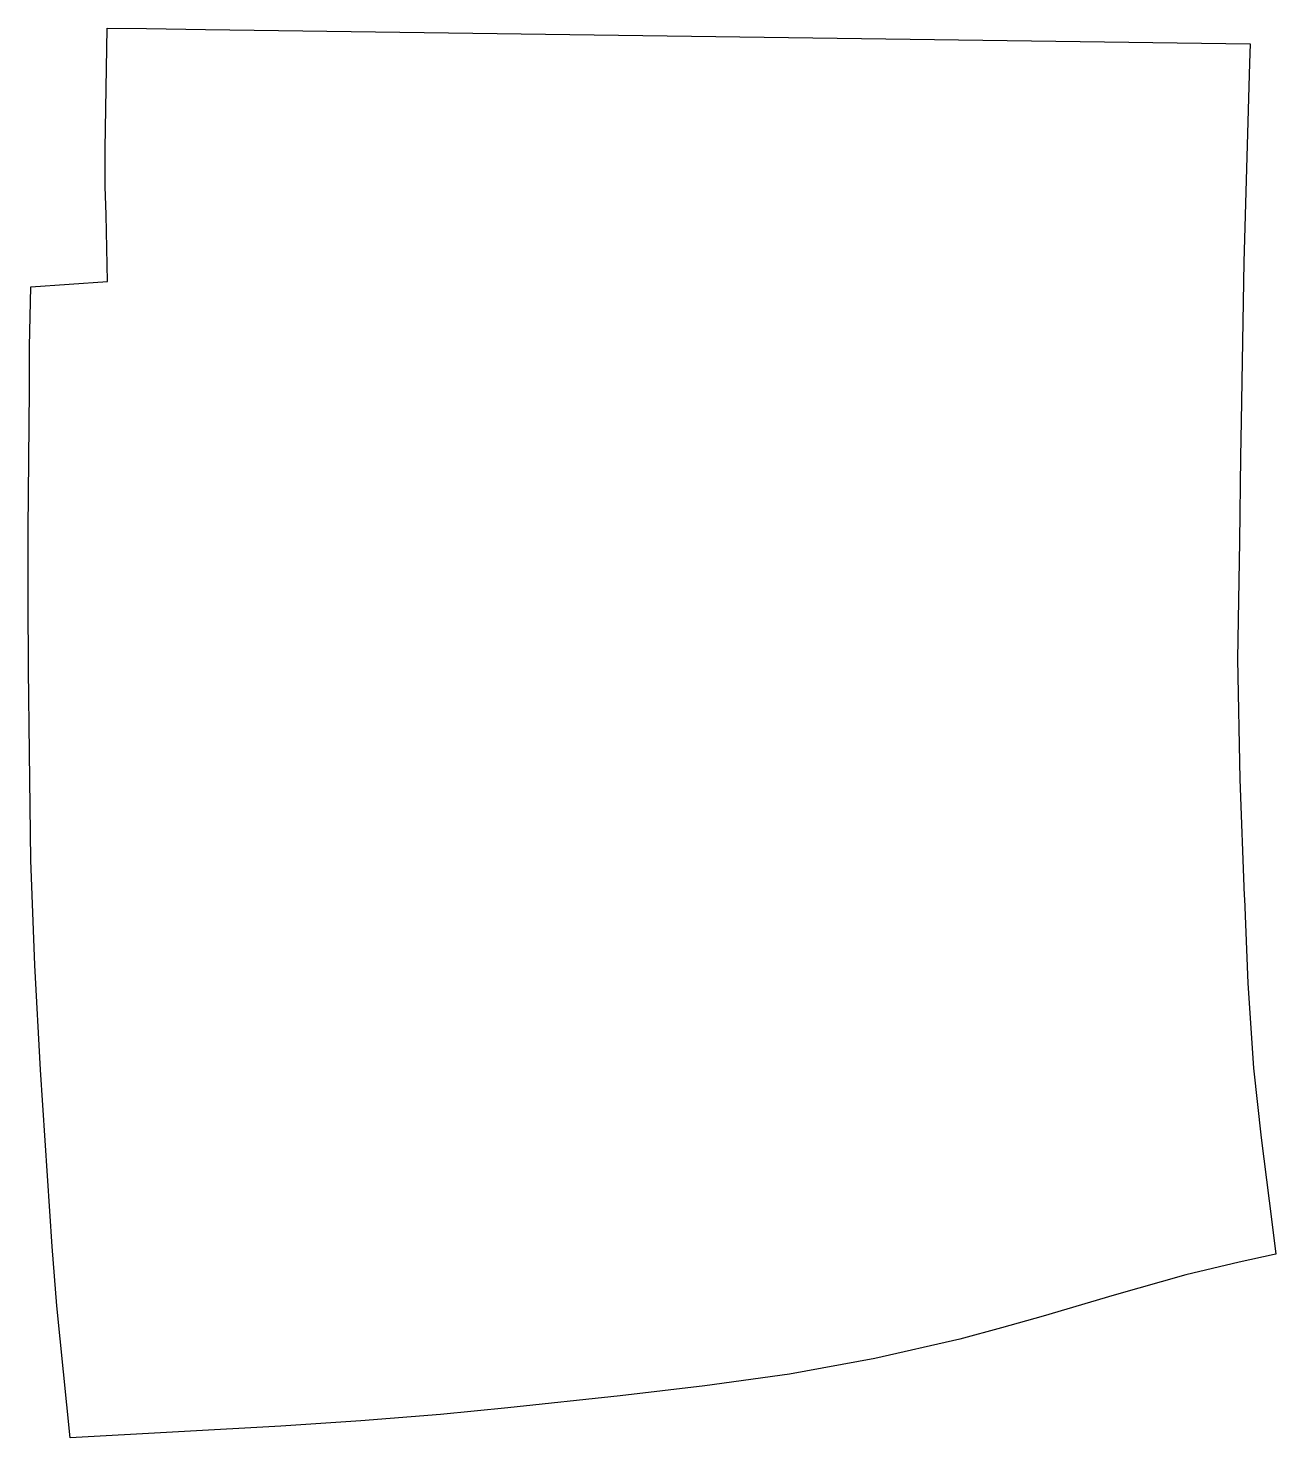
# Model space of a CAD drawing. Extents: x 0 to 14.3, y 0 to 16.1.
import ezdxf

# ---------------------------------------------------------------- set-up
doc = ezdxf.new("R2010")
doc.units = 0
doc.layers.add('LINES', color=1, linetype='CONTINUOUS')

msp = doc.modelspace()

# ---------------------------------------------------------------- linework, layer by layer
at = {"layer": 'LINES', "color": 7}
msp.add_polyline3d([(14.273, 2.102, 0), (14.253, 2.097, 0), (13.855, 2.008, 0), (13.245, 1.866, 0), (12.424, 1.634, 0), (11.613, 1.392, 0), (11.135, 1.257, 0), (10.657, 1.128, 0), (9.684, 0.907, 0), (8.709, 0.727, 0), (7.741, 0.595, 0), (6.771, 0.482, 0), (5.487, 0.344, 0), (4.717, 0.267, 0), (3.804, 0.196, 0), (2.89, 0.132, 0), (0.482, 0, 0), (0.329, 1.511, 0), (0.273, 2.19, 0), (0.14, 4.209, 0), (0.077, 5.409, 0), (0.031, 6.608, 0), (0.016, 7.84, 0), (0.003, 8.788, 0), (0, 9.593, 0), (0, 10.399, 0), (0.013, 11.992, 0), (0.016, 12.487, 0), (0.03, 13.169, 0), (0.906, 13.233, 0), (0.891, 13.993, 0), (0.881, 14.318, 0), (0.881, 14.75, 0), (0.902, 16.13, 0), (1.352, 16.125, 0), (2.028, 16.116, 0), (13.98, 15.951, 0), (13.974, 15.728, 0), (13.907, 13.453, 0), (13.877, 11.634, 0), (13.871, 11.224, 0), (13.856, 10.257, 0), (13.835, 8.91, 0), (13.861, 7.536, 0), (13.912, 6.2, 0), (13.914, 6.168, 0), (13.954, 5.202, 0), (14.017, 4.231, 0), (14.104, 3.434, 0), (14.226, 2.473, 0), (14.273, 2.102, 0)], dxfattribs=at)

doc.saveas('drawing.dxf')
